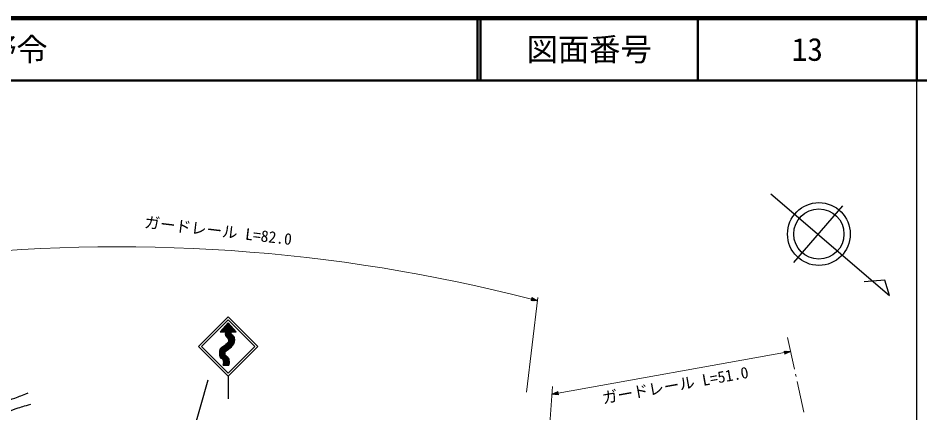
# Model space of a CAD drawing. Units: millimetres, scale not verified. Extents: x 40000 to 680000, y 20000 to 380000.
# Drawn here: x 435297 to 579500, y 316926 to 380000 of the extents above; entities that cross this region are included whole.
import ezdxf
from ezdxf.enums import TextEntityAlignment as Align

# ---------------------------------------------------------------- set-up
doc = ezdxf.new("R2010")
doc.units = ezdxf.units.MM
doc.header["$LTSCALE"] = 1000
for name, color, linetype, lineweight in [('M-BGD', 7, 'Continuous', 25), ('M-BGD-HTXT', 7, 'Continuous', 13), ('M-STR-HTXT', 7, 'Continuous', 13), ('M-STR-STRC', 7, 'Continuous', 25), ('M-TTL', 2, 'Continuous', 140), ('M-TTL-BAND', 7, 'Continuous', 25), ('M-TTL-LINE', 7, 'Continuous', 50)]:
    doc.layers.add(name, color=color, linetype=linetype, lineweight=lineweight)
doc.layers.add('M-TTL-TXT', color=7, linetype='Continuous')
doc.styles.add('ＭＳ ゴシック', font='')
doc.styles.get('ＭＳ ゴシック').set_extended_font_data('MS Gothic')

msp = doc.modelspace()

# ---------------------------------------------------------------- linework, layer by layer
at = {"layer": 'M-BGD'}
for p, q in [((555665, 351950), (574636, 335667)), ((567108, 350009), (559298, 340966)), ((573895, 338159), (570553, 337870)), ((574636, 335667), (573895, 338159))]:
    msp.add_line(p, q, dxfattribs=at)
for radius in [5016, 4013]:
    msp.add_circle((563341, 345503), radius, dxfattribs=at)
for points in [[(431826, 318276), (433252, 318765), (433624, 318888), (434766, 319310), (435606, 319621), (435876, 319724), (436909, 320127)], [(431826, 316329), (433307, 316982), (433728, 317184), (434990, 317616), (435897, 317926), (436216, 318024), (437338, 318331)]]:
    msp.add_open_spline(points, degree=3, knots=[0, 0, 0, 0, 1, 1, 1, 2, 2, 2, 2], dxfattribs=at)
at = {"layer": 'M-BGD-HTXT'}
for p, q in [((558322, 328975), (559435, 323897)), ((559607, 323116), (559692, 322725)), ((559864, 321944), (560935, 317060))]:
    msp.add_line(p, q, dxfattribs=at)
at = {"layer": 'M-STR-HTXT'}
for p, q in [((516617, 320254), (518410, 335346)), ((517447, 335344), (517320, 334861)), ((518351, 334850), (517320, 334861)), ((517526, 334858), (517333, 334909)), ((517345, 334957), (517732, 334856)), ((517939, 334854), (517358, 335006)), ((517371, 335054), (518145, 334852)), ((518351, 334850), (517383, 335102)), ((517396, 335151), (518170, 334948)), ((517989, 335047), (517409, 335199)), ((517421, 335248), (517808, 335146)), ((517627, 335245), (517434, 335296)), ((518351, 334850), (517447, 335344)), ((521641, 320083), (557828, 326559)), ((558813, 326735), (557784, 326805)), ((557784, 326805), (557872, 326313)), ((557990, 326791), (557793, 326756)), ((557802, 326707), (558196, 326777)), ((558401, 326763), (557811, 326658)), ((557820, 326609), (558607, 326749)), ((558813, 326735), (557828, 326559)), ((557837, 326510), (558625, 326651)), ((558437, 326567), (557846, 326461)), ((557855, 326412), (558248, 326482)), ((558060, 326398), (557864, 326362)), ((558813, 326735), (557872, 326313)), ((520015, 310636), (520742, 321143)), ((520657, 319907), (521597, 320329)), ((521632, 320132), (520845, 319992)), ((521033, 320076), (521624, 320182)), ((521615, 320231), (521221, 320160)), ((521409, 320245), (521606, 320280)), ((521685, 319837), (521597, 320329)), ((520657, 319907), (521641, 320083)), ((520657, 319907), (521685, 319837)), ((521650, 320034), (520862, 319893)), ((521068, 319879), (521659, 319985)), ((521668, 319936), (521274, 319865)), ((521480, 319851), (521676, 319886))]:
    msp.add_line(p, q, dxfattribs=at)
msp.add_arc((451335, 78488), 264976, 75.56629, 96.63763, dxfattribs=at)
at = {"layer": 'M-STR-STRC'}
for p, q in [((464154, 327549), (468892, 332287)), ((464649, 327549), (468892, 331792)), ((468892, 332287), (473630, 327549)), ((468892, 331792), (473135, 327549)), ((468892, 331300), (467592, 329871)), ((467602, 329871), (468958, 331228)), ((467743, 329871), (469026, 331154)), ((467885, 329871), (469093, 331079)), ((468324, 329871), (467941, 330254)), ((469884, 328453), (468008, 330328)), ((468026, 329871), (469160, 331005)), ((469893, 328585), (468075, 330402)), ((469892, 328727), (468143, 330477)), ((468167, 329871), (469228, 330931)), ((469868, 328893), (468210, 330551)), ((469331, 329571), (468277, 330625)), ((468309, 329871), (469295, 330857)), ((469313, 329731), (468345, 330699)), ((469330, 329855), (468412, 330773)), ((468443, 329581), (469497, 330635)), ((468449, 329728), (469430, 330709)), ((468450, 329871), (469362, 330783)), ((468451, 329448), (469564, 330561)), ((468475, 329330), (469632, 330487)), ((469455, 329871), (468480, 330847)), ((468514, 329228), (469699, 330413)), ((469597, 329871), (468547, 330921)), ((468569, 329141), (469767, 330339)), ((469738, 329871), (468614, 330995)), ((469880, 329871), (468682, 331069)), ((470021, 329871), (468749, 331143)), ((470162, 329871), (468816, 331217)), ((469068, 331106), (468884, 331291)), ((468892, 331300), (470192, 329871)), ((469440, 329871), (469834, 330265)), ((467521, 326679), (469843, 329001)), ((467523, 326539), (469869, 328886)), ((467525, 326824), (469801, 329101)), ((467592, 329871), (468461, 329871)), ((467617, 329871), (467604, 329884)), ((467758, 329871), (467671, 329958)), ((467900, 329871), (467739, 330032)), ((468041, 329871), (467806, 330106)), ((468183, 329871), (467873, 330180)), ((469834, 328220), (468444, 329610)), ((469864, 328331), (468450, 329745)), ((469800, 328112), (468450, 329462)), ((469759, 328011), (468489, 329282)), ((468634, 329065), (469314, 329745)), ((468703, 328993), (469316, 329605)), ((468772, 328920), (469375, 329523)), ((468836, 328843), (469465, 329472)), ((468893, 328758), (469548, 329413)), ((468940, 328664), (469624, 329348)), ((468968, 328409), (469755, 329196)), ((468973, 328555), (469698, 329280)), ((469332, 329871), (470192, 329871)), ((469801, 329101), (469388, 329514)), ((469582, 329871), (469901, 330191)), ((469723, 329871), (469969, 330117)), ((469864, 329871), (470036, 330043)), ((470006, 329871), (470103, 329969)), ((470147, 329871), (470171, 329894)), ((464154, 327549), (468892, 322811)), ((464649, 327549), (468892, 323306)), ((467523, 326399), (469888, 328763)), ((467525, 326259), (469895, 328629)), ((467532, 326124), (469886, 328479)), ((467549, 326990), (468073, 327514)), ((467552, 326003), (469858, 328309)), ((467587, 325896), (469799, 328109)), ((468480, 326745), (467857, 327368)), ((468569, 326797), (467942, 327424)), ((468658, 326850), (468027, 327481)), ((468745, 326905), (468110, 327540)), ((468828, 326963), (468191, 327600)), ((468910, 327022), (468271, 327662)), ((468989, 327085), (468349, 327725)), ((469067, 327148), (468426, 327789)), ((469141, 327215), (468502, 327855)), ((469215, 327283), (468577, 327921)), ((469285, 327354), (468652, 327987)), ((468721, 326889), (469666, 327834)), ((469354, 327426), (468726, 328055)), ((469423, 327500), (468796, 328126)), ((469486, 327577), (468863, 328201)), ((468892, 323306), (473135, 327549)), ((468892, 322811), (473630, 327549)), ((469711, 327918), (468917, 328712)), ((469547, 327658), (468920, 328285)), ((469607, 327739), (468961, 328385)), ((469662, 327826), (468977, 328511)), ((469030, 325205), (467521, 326714)), ((469035, 325059), (467522, 326572)), ((469033, 324920), (467523, 326429)), ((469022, 324789), (467524, 326287)), ((469015, 325361), (467527, 326850)), ((469009, 324660), (467531, 326139)), ((468962, 325556), (467545, 326973)), ((468945, 324583), (467559, 325969)), ((468377, 326283), (467582, 327078)), ((468356, 326445), (467632, 327169)), ((467636, 325805), (468356, 326525)), ((468355, 326587), (467698, 327244)), ((467706, 325733), (468353, 326379)), ((468395, 326689), (467775, 327309)), ((467783, 325669), (468382, 326268)), ((467864, 325608), (468427, 326171)), ((467940, 325542), (468497, 326100)), ((468008, 325469), (468572, 326034)), ((468063, 325383), (468650, 325969)), ((468099, 325277), (468727, 325906)), ((468080, 324583), (468997, 324583)), ((468097, 324583), (468083, 324596)), ((468804, 324583), (468096, 325291)), ((468103, 324715), (468958, 325570)), ((468238, 324583), (468103, 324718)), ((468112, 324583), (468990, 325461)), ((468380, 324583), (468119, 324843)), ((468120, 325157), (468798, 325835)), ((468122, 324875), (468920, 325674)), ((468662, 324583), (468125, 325120)), ((468521, 324583), (468126, 324978)), ((468127, 325022), (468862, 325758)), ((468253, 324583), (469018, 325348)), ((468395, 324583), (469029, 325218)), ((468536, 324583), (469035, 325081)), ((468677, 324583), (469034, 324939)), ((468819, 324583), (469022, 324786)), ((468960, 324583), (469005, 324627)), ((459252, 299837), (465696, 322212)), ((468892, 322811), (468892, 319176))]:
    msp.add_line(p, q, dxfattribs=at)
for points in [[(468461, 329871), (468461, 329870), (468461, 329868), (468461, 329868), (468461, 329866), (468460, 329861), (468460, 329859), (468460, 329857), (468459, 329850), (468459, 329847), (468459, 329845), (468458, 329836), (468458, 329834), (468454, 329797), (468444, 329686), (468441, 329648), (468439, 329619), (468435, 329530), (468437, 329500), (468437, 329476), (468445, 329402), (468451, 329378), (468456, 329356), (468481, 329290), (468491, 329270), (468502, 329249), (468541, 329192), (468555, 329173), (468571, 329153), (468621, 329095), (468638, 329076), (468656, 329056), (468711, 328995), (468729, 328975), (468747, 328953), (468801, 328889), (468818, 328866), (468833, 328847), (468873, 328788), (468886, 328767), (468897, 328747), (468930, 328685), (468939, 328664), (468947, 328643), (468967, 328581), (468971, 328559), (468975, 328539), (468981, 328476), (468978, 328456), (468975, 328428), (468951, 328346), (468939, 328320), (468926, 328293), (468875, 328217), (468856, 328193), (468836, 328168), (468768, 328097), (468745, 328074), (468722, 328050), (468648, 327984), (468624, 327962), (468593, 327934), (468499, 327852), (468468, 327825), (468438, 327799), (468347, 327722), (468316, 327697), (468286, 327673), (468193, 327600), (468162, 327577), (468129, 327553), (468031, 327484), (467997, 327461), (467976, 327446), (467911, 327405), (467890, 327390), (467868, 327375), (467805, 327332), (467784, 327316), (467764, 327301), (467707, 327253), (467689, 327235), (467673, 327219), (467626, 327165), (467614, 327144), (467598, 327118), (467561, 327033), (467552, 327003), (467543, 326972), (467529, 326876), (467526, 326843), (467523, 326809), (467521, 326704), (467521, 326670), (467521, 326633), (467523, 326525), (467523, 326489), (467524, 326450), (467523, 326336), (467524, 326298), (467525, 326261), (467529, 326151), (467533, 326114), (467537, 326080), (467554, 325979), (467565, 325947), (467575, 325917), (467617, 325831), (467636, 325805), (467653, 325781), (467719, 325720), (467742, 325701), (467766, 325680), (467844, 325625), (467868, 325604), (467894, 325583), (467969, 325519), (467990, 325494), (468012, 325468), (468069, 325381), (468080, 325349), (468097, 325304), (468122, 325161), (468126, 325114), (468130, 325064), (468124, 324913), (468121, 324863), (468118, 324823), (468101, 324704), (468096, 324664), (468093, 324648), (468084, 324599), (468080, 324583)], [(469332, 329871), (469332, 329870), (469332, 329868), (469332, 329868), (469331, 329866), (469331, 329861), (469330, 329859), (469330, 329856), (469329, 329849), (469329, 329847), (469328, 329844), (469327, 329836), (469327, 329833), (469324, 329814), (469315, 329757), (469313, 329738), (469312, 329722), (469308, 329675), (469309, 329659), (469309, 329646), (469314, 329608), (469318, 329596), (469322, 329585), (469341, 329555), (469348, 329546), (469353, 329539), (469372, 329525), (469379, 329520), (469386, 329515), (469409, 329501), (469417, 329497), (469425, 329492), (469450, 329479), (469459, 329475), (469467, 329470), (469494, 329458), (469501, 329452), (469546, 329415), (469683, 329303), (469718, 329256), (469753, 329209), (469829, 329048), (469846, 328992), (469864, 328933), (469892, 328751), (469895, 328690), (469898, 328628), (469886, 328443), (469875, 328383), (469864, 328317), (469808, 328125), (469783, 328063), (469759, 328003), (469666, 327830), (469632, 327776), (469597, 327721), (469480, 327567), (469438, 327518), (469397, 327469), (469264, 327332), (469219, 327287), (469188, 327256), (469090, 327168), (469056, 327140), (469023, 327111), (468920, 327029), (468884, 327003), (468848, 326976), (468736, 326899), (468698, 326874), (468658, 326849), (468535, 326777), (468494, 326753), (468486, 326749), (468464, 326736), (468456, 326732), (468449, 326728), (468427, 326715), (468421, 326710), (468414, 326705), (468396, 326690), (468391, 326685), (468386, 326679), (468372, 326662), (468369, 326655), (468366, 326648), (468359, 326627), (468358, 326619), (468356, 326612), (468355, 326588), (468355, 326580), (468355, 326571), (468356, 326546), (468356, 326537), (468356, 326529), (468357, 326503), (468357, 326494), (468357, 326487), (468357, 326464), (468356, 326456), (468356, 326449), (468355, 326426), (468354, 326419), (468354, 326412), (468353, 326390), (468353, 326383), (468353, 326376), (468351, 326355), (468353, 326349), (468365, 326313), (468403, 326205), (468425, 326174), (468449, 326139), (468548, 326056), (468579, 326028), (468615, 325996), (468729, 325908), (468762, 325874), (468797, 325838), (468896, 325723), (468918, 325678), (468948, 325616), (469007, 325414), (469018, 325345), (469030, 325275), (469036, 325059), (469036, 324987), (469036, 324929), (469020, 324757), (469014, 324700), (469012, 324676), (469002, 324606), (468997, 324583)]]:
    msp.add_open_spline(points, degree=3, knots=[0, 0, 0, 0, 1, 1, 1, 2, 2, 2, 3, 3, 3, 4, 4, 4, 5, 5, 5, 6, 6, 6, 7, 7, 7, 8, 8, 8, 9, 9, 9, 10, 10, 10, 11, 11, 11, 12, 12, 12, 13, 13, 13, 14, 14, 14, 15, 15, 15, 16, 16, 16, 17, 17, 17, 18, 18, 18, 19, 19, 19, 20, 20, 20, 21, 21, 21, 22, 22, 22, 23, 23, 23, 24, 24, 24, 25, 25, 25, 26, 26, 26, 27, 27, 27, 28, 28, 28, 29, 29, 29, 30, 30, 30, 31, 31, 31, 32, 32, 32, 33, 33, 33, 34, 34, 34, 35, 35, 35, 36, 36, 36, 37, 37, 37, 38, 38, 38, 39, 39, 39, 40, 40, 40, 41, 41, 41, 42, 42, 42, 43, 43, 43, 44, 44, 44, 44], dxfattribs=at)
at = {"layer": 'M-TTL'}
msp.add_line((680000, 380000), (40000, 380000), dxfattribs=at)
at = {"layer": 'M-TTL-BAND'}
msp.add_line((579000, 20000), (579000, 370000), dxfattribs=at)
at = {"layer": 'M-TTL-LINE'}
for p, q in [((508747, 380000), (508747, 370000)), ((509247, 380000), (509247, 370000)), ((543997, 380000), (543997, 370000)), ((579000, 380000), (579000, 370000)), ((40000, 370000), (680000, 370000))]:
    msp.add_line(p, q, dxfattribs=at)

# ---------------------------------------------------------------- texts
at = {"layer": 'M-STR-HTXT', "style": 'ＭＳ ゴシック'}
for s, rotation, p in [('ガードレール L=82.0', 353.224, (467120, 344591)), ('ガードレール L=51.0', 10.146, (540630, 319926))]:
    msp.add_text(s, height=1833, rotation=rotation, dxfattribs=at).set_placement(p, align=Align.BOTTOM_CENTER)
at = {"layer": 'M-TTL-TXT', "style": 'ＭＳ ゴシック'}
msp.add_text('山口市上宇野令', height=3666, dxfattribs=at).set_placement((405024, 375000), align=Align.MIDDLE_LEFT)
for s, p in [('図面番号', (526622, 375000)), ('13', (561497, 375000))]:
    msp.add_text(s, height=3666, dxfattribs=at).set_placement(p, align=Align.MIDDLE_CENTER)

doc.saveas('drawing.dxf')
